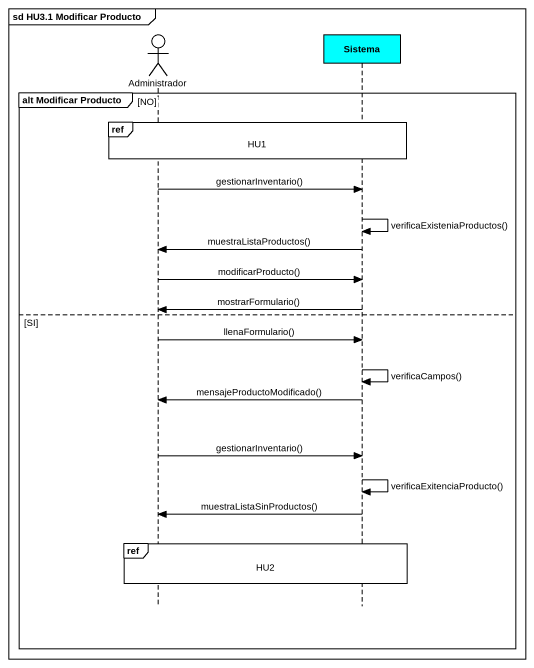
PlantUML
@startuml
mainframe sd HU3.1 Modificar Producto
hide footbox
actor Administrador #FFFFFF
participant Sistema #00FFFF

group alt Modificar Producto [NO]
  ref over Administrador, Sistema : HU1
  Administrador -> Sistema : gestionarInventario()
  Sistema -> Sistema : verificaExisteniaProductos()
  Sistema -> Administrador : muestraListaProductos()
  Administrador -> Sistema : modificarProducto()
  Sistema -> Administrador : mostrarFormulario()
else SI
  Administrador -> Sistema : llenaFormulario()
  Sistema -> Sistema : verificaCampos()
  Sistema -> Administrador : mensajeProductoModificado()
  Administrador -> Sistema : gestionarInventario()
  Sistema -> Sistema : verificaExitenciaProducto()
  Sistema -> Administrador : muestraListaSinProductos()
  ref over Administrador, Sistema : HU2
end
@enduml
